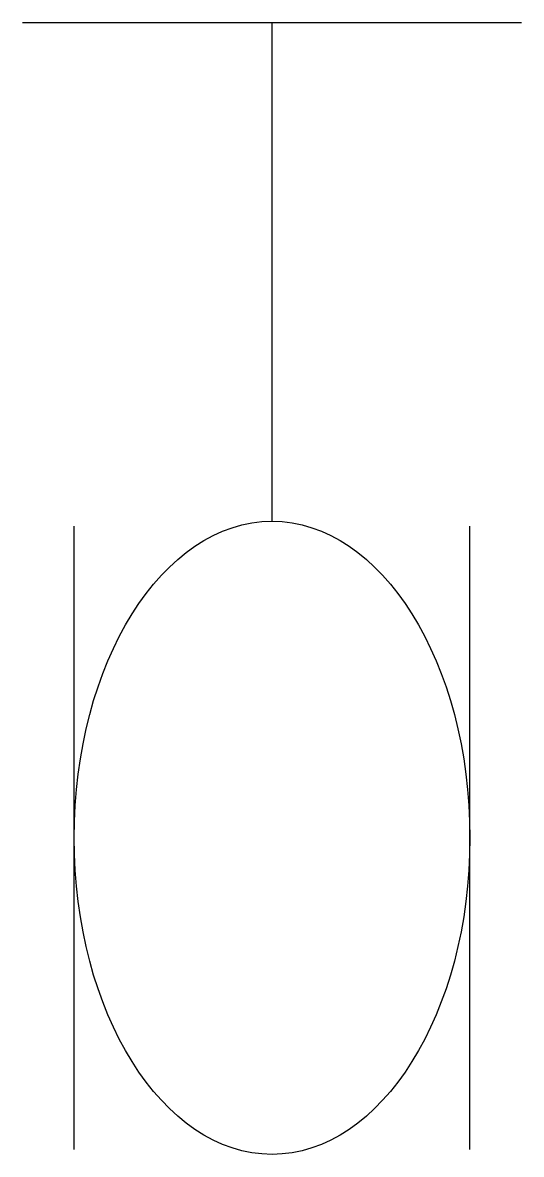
# Model space of a CAD drawing. Header units: millimetres. Extents: x -10152.187 to -10152.037, y 52.641 to 52.982.
import ezdxf

# ---------------------------------------------------------------- set-up
doc = ezdxf.new("R2010")
doc.units = ezdxf.units.MM
doc.header["$LTSCALE"] = 10
doc.layers.add('tub_bloqueios', color=2, linetype='Continuous')

msp = doc.modelspace()

# ---------------------------------------------------------------- linework, layer by layer
at = {"layer": 'tub_bloqueios'}
for p, q in [((-10152.18702, 52.98187), (-10152.03702, 52.98187)), ((-10152.11202, 52.83187), (-10152.11202, 52.98187)), ((-10152.17154, 52.6429), (-10152.17154, 52.8304)), ((-10152.05251, 52.6429), (-10152.05251, 52.8304))]:
    msp.add_line(p, q, dxfattribs=at)
msp.add_ellipse((-10152.11202, 52.73665), major_axis=(0, 0.09523), ratio=0.625, start_param=-1.570796, end_param=4.712389, dxfattribs=at)

doc.saveas('drawing.dxf')
